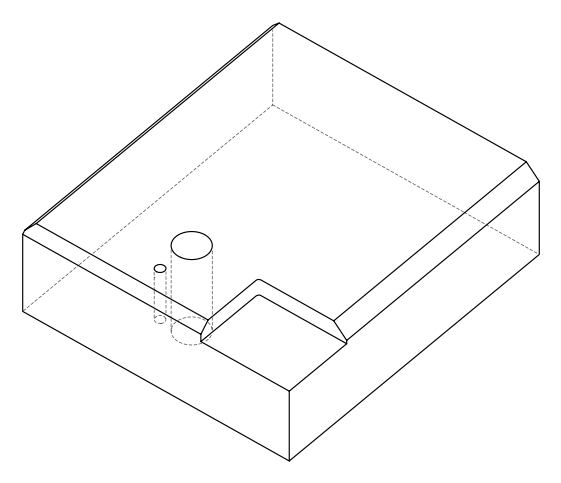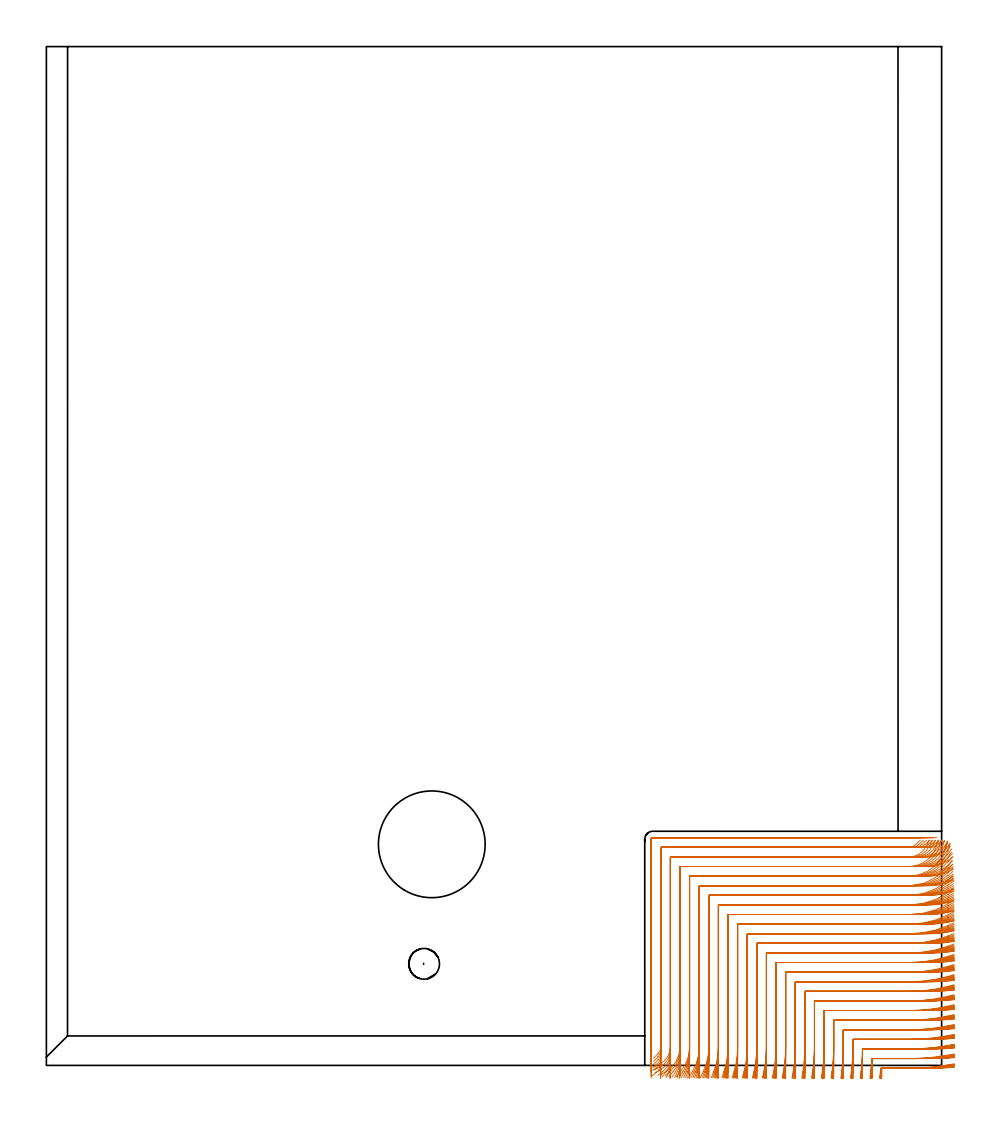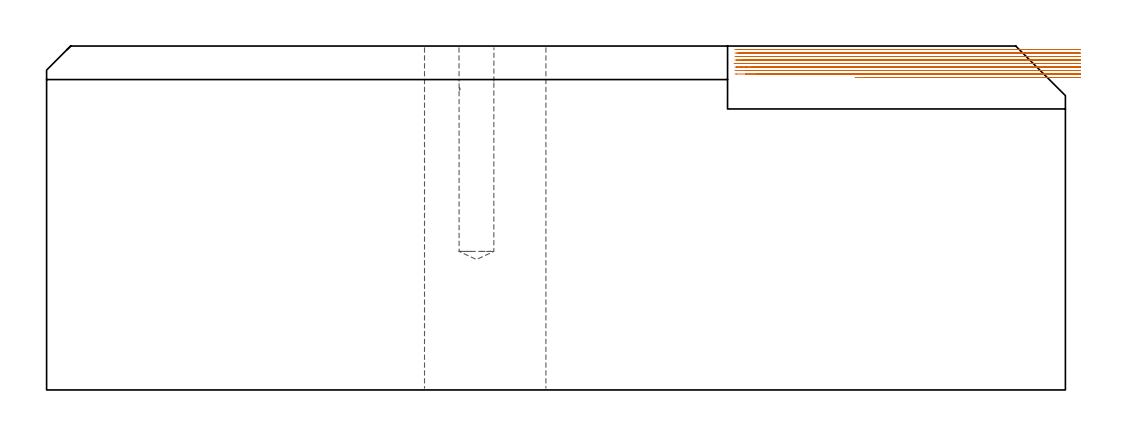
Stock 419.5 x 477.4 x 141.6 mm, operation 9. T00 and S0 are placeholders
(PLAN: 9 operations, 6 tool changes, 195.6 min)
(1 SPOT_DRILL | STEP1POCKET | NXT0321_9005460120000 | 0.03 min | 2 mm3)
(2 INDEXABLE_INSERT_DRILL_THROUGH_HOLE_FROM_SOLID | STEP1HOLE | NXT0302_038 | 0.59 min | 277909 mm3)
(3 DRILL_BLIND_HOLE_INTO_CENTER | STEP1POCKET | NXT0301_064 | 0.07 min | 857 mm3)
(4 DRILL_TO_ENLARGE_BLIND_HOLE | STEP1POCKET | UGT0301_276 | 0.1 min | 2180 mm3)
(5 GUN_DRILL_BLIND_HOLE | STEP1POCKET | UGT0307_011 | 0.5 min | 10717 mm3)
(6 AREA_MILL | FG_CHAMFER_SURFACE | UGT0205_001 | 11.38 min | 27369 mm3)
(7 AREA_MILL_1 | FG_CHAMFER_SURFACE_1 | UGT0205_001 | 23.77 min | 78151 mm3)
(8 AREA_MILL_2 | FG_CHAMFER_SURFACE_2 | UGT0205_001 | 15.21 min | 22864 mm3)
(9 MILL_CORNER_NOTCH_RECTANGULAR | CORNER_NOTCH_RECTANGULAR | NXT0201_008 | Follow Part, ap 1.5, ae 75% | 143.92 min | 392863 mm3)
(TOOL NXT0321_9005460120000 | NC Spot Drill, 142deg, 12mm, Carbide, Uncoated | D12 PA142 FL30 Z2)
(TOOL NXT0302_038 | Index. Insert Drill 50mm [880-D5000L50-04] | D50 PA176 FL200 Z2)
(TOOL NXT0301_064 | Carbide Drill 9.3mm [860.1-0930-028A1-MM 2214] | D9.3 PA140 FL47 Z2)
(TOOL UGT0301_276 | Twist Drill 14.4 mm | D14.4 PA118 FL114 Z2)
(TOOL UGT0307_011 | Gun Drill 14.3 mm | D14.3 PA130 FL24 Z1)
(TOOL UGT0205_001 | Chamfer Mill 20 x 3 x 45 deg. | D20 FL50 Z2)
(TOOL NXT0201_008 | ENDMILL 6mm [2P460-0600-NA 1630] | D6 FL26 Z6)
(OP 9 MILL_CORNER_NOTCH_RECTANGULAR, part 1 of 2)
G17 G21 G94 G90
T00 M6
G54
G17 G0 G90 X425.457 Y0.765 S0 M3
G43 Z151.6 H1
Z140.161
G94 G1 X422.5 Y0.257 F250.
G2 X404.226 Y-1.3 R108. F500.
G1 X391.204
G3 X390.913 Y-1.565 R0.3
G2 X390.766 Y-3. R108.
G1 X390.442 Y-5.982 F250.
G0 Z151.6
X425.453 Y5.356
Z140.161
G1 X422.5 Y4.826
G2 X404.226 Y3.2 R103.5 F500.
G1 X387.032
G3 X386.74 Y2.923 R0.3
G2 X386.239 Y-3. R103.5
G1 X385.9 Y-5.981 F250.
G0 Z151.6
X425.448 Y9.955
Z140.161
G1 X422.5 Y9.401
G2 X404.226 Y7.7 R99. F500.
G1 X382.685
G3 X382.392 Y7.41 R0.3
G2 X381.708 Y-3. R99.
G1 X381.354 Y-5.979 F250.
G0 Z151.6
X425.443 Y14.564
Z140.161
G1 X422.5 Y13.984
G2 X404.226 Y12.2 R94.5 F500.
G1 X378.194
G3 X377.9 Y11.906 R0.3
G1 Y8.683
G2 X377.175 Y-3. R94.5
G1 X376.804 Y-5.977 F250.
G0 Z151.6
X425.438 Y19.184
Z140.161
G1 X422.5 Y18.575
G2 X404.226 Y16.7 R90. F500.
G1 X373.694
G3 X373.4 Y16.406 R0.3
G1 Y8.683
G2 X372.639 Y-3. R90.
G1 X372.249 Y-5.975 F250.
G0 Z151.6
X425.431 Y23.817
Z140.161
G1 X422.5 Y23.176
G2 X404.226 Y21.2 R85.5 F500.
G1 X369.194
G3 X368.9 Y20.906 R0.3
G1 Y8.683
G2 X368.098 Y-3. R85.5
G1 X367.688 Y-5.972 F250.
G0 Z151.6
X425.423 Y28.465
Z140.161
G1 X422.5 Y27.788
G2 X404.226 Y25.7 R81. F500.
G1 X364.694
G3 X364.4 Y25.406 R0.3
G1 Y8.683
G2 X363.553 Y-3. R81.
G1 X363.12 Y-5.969 F250.
G0 Z151.6
X425.413 Y33.131
Z140.161
G1 X422.5 Y32.415
G2 X404.226 Y30.2 R76.5 F500.
G1 X360.195
G3 X359.9 Y29.905 R0.3
G1 Y8.683
G2 X359.003 Y-3. R76.5
G1 X358.545 Y-5.965 F250.
G0 Z151.6
X425.402 Y37.819
Z140.161
G1 X422.5 Y37.058
G2 X404.226 Y34.7 R72. F500.
G1 X355.695
G3 X355.4 Y34.405 R0.3
G1 Y8.683
G2 X354.446 Y-3. R72.
G1 X353.959 Y-5.96 F250.
G0 Z151.6
X425.388 Y42.533
Z140.161
G1 X422.5 Y41.721
G2 X404.226 Y39.2 R67.5 F500.
G1 X351.195
G3 X350.9 Y38.905 R0.3
G1 Y8.683
G2 X349.881 Y-3. R67.5
G1 X349.362 Y-5.955 F250.
G0 Z151.6
X425.371 Y47.279
Z140.161
G1 X422.5 Y46.408
G2 X404.226 Y43.7 R63. F500.
G1 X346.695
G3 X346.4 Y43.405 R0.3
G1 Y8.683
G2 X345.307 Y-3. R63.
G1 X344.751 Y-5.948 F250.
G0 Z151.6
X425.35 Y52.065
Z140.161
G1 X422.5 Y51.127
G2 X404.226 Y48.2 R58.5 F500.
G1 X342.195
G3 X341.9 Y47.905 R0.3
G1 Y8.683
G2 X340.722 Y-3. R58.5
G1 X340.122 Y-5.94 F250.
G0 Z151.6
X425.323 Y56.901
Z140.161
G1 X422.5 Y55.886
G2 X404.226 Y52.7 R54. F500.
G1 X337.695
G3 X337.4 Y52.405 R0.3
G1 Y8.683
G2 X336.121 Y-3. R54.
G1 X335.472 Y-5.929 F250.
G0 Z151.6
X425.288 Y61.804
Z140.161
G1 X422.5 Y60.697
G2 X404.226 Y57.2 R49.5 F500.
G1 X333.196
G3 X332.9 Y56.904 R0.3
G1 Y8.683
G2 X331.502 Y-3. R49.5
G1 X330.794 Y-5.915 F250.
G0 Z151.6
X425.241 Y66.796
Z140.161
G1 X422.5 Y65.577
G2 X404.226 Y61.7 R45. F500.
G1 X328.696
G3 X328.4 Y61.404 R0.3
G1 Y8.683
G2 X326.857 Y-3. R45.
G1 X326.078 Y-5.897 F250.
G0 Z151.6
X425.177 Y71.911
Z140.161
G1 X422.5 Y70.557
G2 X404.226 Y66.2 R40.5 F500.
G1 X324.196
G3 X323.9 Y65.904 R0.3
G1 Y8.683
G2 X322.178 Y-3. R40.5
G1 X321.313 Y-5.872 F250.
G0 Z151.6
X425.085 Y77.206
Z140.161
G1 X422.5 Y75.683
G2 X404.226 Y70.7 R36. F500.
G1 X319.696
G3 X319.4 Y70.404 R0.3
G1 Y8.683
G2 X317.452 Y-3. R36.
G1 X316.478 Y-5.838 F250.
G0 Z151.6
X424.944 Y82.783
Z140.161
G1 X422.5 Y81.042
G2 X404.226 Y75.2 R31.5 F500.
G1 X315.196
G3 X314.9 Y74.904 R0.3
G1 Y8.683
G2 X312.653 Y-3. R31.5
G1 X311.541 Y-5.786 F250.
G0 Z151.6
X424.708 Y88.854
Z140.161
G1 X422.5 Y86.824
G2 X404.226 Y79.7 R27. F500.
G1 X310.696
G3 X310.4 Y79.404 R0.3
G1 Y8.683
G2 X307.742 Y-3. R27.
G1 X306.443 Y-5.705 F250.
G0 Z151.6
X424.25 Y96.01
Z140.161
G1 X422.5 Y93.573
G2 X404.226 Y84.2 R22.5 F500.
G1 X306.197
G3 X305.9 Y83.903 R0.3
G1 Y8.683
G2 X302.629 Y-3. R22.5
G1 X301.072 Y-5.564 F250.
G0 Z151.6
X422.371 Y104.764
Z140.161
G1 X421.567 Y101.874
G2 X404.226 Y88.7 R18. F500.
G1 X301.697
G3 X301.4 Y88.403 R0.3
G1 Y8.683
G2 X297.094 Y-3. R18.
G1 X295.146 Y-5.282 F250.
G0 Z151.6
X418.009 Y105.565
Z140.161
G1 X417.12 Y102.7
G2 X404.226 Y93.2 R13.5 F500.
G1 X297.197
G3 X296.9 Y92.903 R0.3
G1 Y8.683
G2 X290.179 Y-2.992 R13.5
G1 X287.585 Y-4.498 F250.
G0 Z151.6
X413.622 Y105.387
Z140.161
G1 X412.288 Y102.7
G2 X404.226 Y97.7 R9. F500.
G1 X292.697
G3 X292.4 Y97.403 R0.3
G1 Y8.683
G2 X287.4 Y0.621 R9.
G1 X284.713 Y-0.713 F250.
G0 Z151.6
X409.513 Y105.559
Z140.161
G1 X407.359 Y103.47
G2 X404.226 Y102.2 R4.5 F500.
G1 X288.197
G3 X287.9 Y101.903 R0.3
G1 Y8.683
G2 X286.628 Y5.548 R4.5
G1 X284.538 Y3.396 F250.
G0 Z151.6
X407.226 Y106.7
Z140.161
G1 X404.226
X284.1 F500.
G3 X283.4 Y106. R0.7
G1 Y8.683
Y5.683 F250.
G0 Z151.6
X425.463 Y0.488
Z138.722
G1 X422.5 Y0.02
G2 X405.665 Y-1.3 R108. F500.
G1 X391.332
G3 X391.04 Y-1.569 R0.3
G2 X390.913 Y-3. R108.
G1 X390.629 Y-5.986 F250.
G0 Z151.6
X425.46 Y5.066
Z138.722
G1 X422.5 Y4.578
G2 X405.665 Y3.2 R103.5 F500.
G1 X387.103
G3 X386.81 Y2.919 R0.3
G2 X386.392 Y-3. R103.5
G1 X386.095 Y-5.985 F250.
G0 Z151.6
X425.456 Y9.652
Z138.722
G1 X422.5 Y9.142
G2 X405.665 Y7.7 R99. F500.
G1 X382.694
G3 X382.4 Y7.406 R0.3
G2 X381.869 Y-3. R99.
G1 X381.558 Y-5.984 F250.
G0 Z151.6
X425.452 Y14.246
Z138.722
G1 X422.5 Y13.712
G2 X405.665 Y12.2 R94.5 F500.
G1 X378.194
G3 X377.9 Y11.906 R0.3
G1 Y7.243
G2 X377.343 Y-3. R94.5
G1 X377.018 Y-5.982 F250.
G0 Z151.6
X425.447 Y18.85
Z138.722
G1 X422.5 Y18.289
G2 X405.665 Y16.7 R90. F500.
G1 X373.694
G3 X373.4 Y16.406 R0.3
G1 Y7.243
G2 X372.815 Y-3. R90.
G1 X372.474 Y-5.981 F250.
G0 Z151.6
X425.441 Y23.464
Z138.722
G1 X422.5 Y22.874
G2 X405.665 Y21.2 R85.5 F500.
G1 X369.194
G3 X368.9 Y20.906 R0.3
G1 Y7.243
G2 X368.284 Y-3. R85.5
G1 X367.925 Y-5.978 F250.
G0 Z151.6
X425.434 Y28.092
Z138.722
G1 X422.5 Y27.469
G2 X405.665 Y25.7 R81. F500.
G1 X364.694
G3 X364.4 Y25.406 R0.3
G1 Y7.243
G2 X363.75 Y-3. R81.
G1 X363.37 Y-5.976 F250.
G0 Z151.6
X425.426 Y32.736
Z138.722
G1 X422.5 Y32.075
G2 X405.665 Y30.2 R76.5 F500.
G1 X360.195
G3 X359.9 Y29.905 R0.3
G1 Y7.243
G2 X359.211 Y-3. R76.5
G1 X358.809 Y-5.973 F250.
G0 Z151.6
X425.417 Y37.397
Z138.722
G1 X422.5 Y36.696
G2 X405.665 Y34.7 R72. F500.
G1 X355.695
G3 X355.4 Y34.405 R0.3
G1 Y7.243
G2 X354.668 Y-3. R72.
G1 X354.241 Y-5.969 F250.
G0 Z151.6
X425.405 Y42.081
Z138.722
G1 X422.5 Y41.333
G2 X405.665 Y39.2 R67.5 F500.
G1 X351.195
G3 X350.9 Y38.905 R0.3
G1 Y7.243
G2 X350.118 Y-3. R67.5
G1 X349.663 Y-5.965 F250.
G0 Z151.6
X425.391 Y46.793
Z138.722
G1 X422.5 Y45.991
G2 X405.665 Y43.7 R63. F500.
G1 X346.695
G3 X346.4 Y43.405 R0.3
G1 Y7.243
G2 X345.562 Y-3. R63.
G1 X345.074 Y-5.96 F250.
G0 Z151.6
X425.373 Y51.538
Z138.722
G1 X422.5 Y50.675
G2 X405.665 Y48.2 R58.5 F500.
G1 X342.195
G3 X341.9 Y47.905 R0.3
G1 Y7.243
G2 X340.996 Y-3. R58.5
G1 X340.471 Y-5.954 F250.
G0 Z151.6
X425.35 Y56.327
Z138.722
G1 X422.5 Y55.391
G2 X405.665 Y52.7 R54. F500.
G1 X337.695
G3 X337.4 Y52.405 R0.3
G1 Y7.243
G2 X336.42 Y-3. R54.
G1 X335.85 Y-5.946 F250.
G0 Z151.6
X425.321 Y61.171
Z138.722
G1 X422.5 Y60.151
G2 X405.665 Y57.2 R49.5 F500.
G1 X333.196
G3 X332.9 Y56.904 R0.3
G1 Y7.243
G2 X331.829 Y-3. R49.5
G1 X331.208 Y-5.935 F250.
G0 Z151.6
X425.282 Y66.09
Z138.722
G1 X422.5 Y64.968
G2 X405.665 Y61.7 R45. F500.
G1 X328.696
G3 X328.4 Y61.404 R0.3
G1 Y7.243
G2 X327.219 Y-3. R45.
G1 X326.536 Y-5.921 F250.
G0 Z151.6
X425.229 Y71.112
Z138.722
G1 X422.5 Y69.865
G2 X405.665 Y66.2 R40.5 F500.
G1 X324.196
G3 X323.9 Y65.904 R0.3
G1 Y7.243
G2 X322.583 Y-3. R40.5
G1 X321.824 Y-5.902 F250.
G0 Z151.6
X425.152 Y76.282
Z138.722
G1 X422.5 Y74.879
G2 X405.665 Y70.7 R36. F500.
G1 X319.696
G3 X319.4 Y70.404 R0.3
G1 Y7.243
G2 X317.912 Y-3. R36.
G1 X317.058 Y-5.876 F250.
G0 Z151.6
X425.036 Y81.679
Z138.722
G1 X422.5 Y80.076
G2 X405.665 Y75.2 R31.5 F500.
G1 X315.196
G3 X314.9 Y74.904 R0.3
G1 Y7.243
G2 X313.188 Y-3. R31.5
G1 X312.212 Y-5.837 F250.
G0 Z151.6
X424.845 Y87.462
Z138.722
G1 X422.5 Y85.591
G2 X405.665 Y79.7 R27. F500.
G1 X310.696
G3 X310.4 Y79.404 R0.3
G1 Y7.243
G2 X308.381 Y-3. R27.
G1 X307.243 Y-5.776 F250.
G0 Z151.6
X424.49 Y94.017
Z138.722
G1 X422.5 Y91.772
G2 X405.665 Y84.2 R22.5 F500.
G1 X306.197
G3 X305.9 Y83.903 R0.3
G1 Y7.243
G2 X303.433 Y-3. R22.5
G1 X302.067 Y-5.671 F250.
G0 Z151.6
X423.537 Y103.012
Z138.722
G1 X422.456 Y100.213
G2 X405.665 Y88.7 R18. F500.
G1 X301.697
G3 X301.4 Y88.403 R0.3
G1 Y7.243
G2 X298.201 Y-3. R18.
G1 X296.494 Y-5.467 F250.
G0 Z151.6
X419.448 Y105.565
Z138.722
G1 X418.559 Y102.7
G2 X405.665 Y93.2 R13.5 F500.
G1 X297.197
G3 X296.9 Y92.903 R0.3
G1 Y7.243
G2 X292.193 Y-3. R13.5
G1 X289.917 Y-4.954 F250.
G0 Z151.6
X415.061 Y105.387
Z138.722
G1 X413.727 Y102.7
G2 X405.665 Y97.7 R9. F500.
G1 X292.697
G3 X292.4 Y97.403 R0.3
G1 Y7.243
G2 X287.5 Y-0.768 R9.
G1 X284.829 Y-2.135 F250.
G0 Z151.6
X410.952 Y105.559
Z138.722
G1 X408.799 Y103.47
G2 X405.665 Y102.2 R4.5 F500.
G1 X288.197
G3 X287.9 Y101.903 R0.3
G1 Y7.243
G2 X286.628 Y4.108 R4.5
G1 X284.538 Y1.956 F250.
G0 Z151.6
X408.665 Y106.7
Z138.722
G1 X405.665
X284.1 F500.
G3 X283.4 Y106. R0.7
G1 Y7.243
Y4.243 F250.
G0 Z151.6
X425.463 Y0.23
Z137.283
G1 X422.493 Y-0.198
G2 X407.104 Y-1.3 R108. F500.
G1 X391.44
G3 X391.148 Y-1.573 R0.3
G2 X391.04 Y-3. R108.
G1 X390.796 Y-5.99 F250.
G0 Z151.6
X425.467 Y4.798
Z137.283
G1 X422.5 Y4.351
G2 X407.104 Y3.2 R103.5 F500.
G1 X387.153
G3 X386.86 Y2.915 R0.3
G2 X386.525 Y-3. R103.5
G1 X386.269 Y-5.989 F250.
G0 Z151.6
X425.463 Y9.371
Z137.283
G1 X422.5 Y8.904
G2 X407.104 Y7.7 R99. F500.
G1 X382.694
G3 X382.4 Y7.406 R0.3
G1 Y5.807
G2 X382.008 Y-3. R99.
G1 X381.741 Y-5.988 F250.
G0 Z151.6
X425.46 Y13.951
Z137.283
G1 X422.5 Y13.463
G2 X407.104 Y12.2 R94.5 F500.
G1 X378.194
G3 X377.9 Y11.906 R0.3
G1 Y5.807
G2 X377.489 Y-3. R94.5
G1 X377.209 Y-5.987 F250.
G0 Z151.6
X425.456 Y18.54
Z137.283
G1 X422.5 Y18.027
G2 X407.104 Y16.7 R90. F500.
G1 X373.694
G3 X373.4 Y16.406 R0.3
G1 Y5.807
G2 X372.968 Y-3. R90.
G1 X372.675 Y-5.986 F250.
G0 Z151.6
X425.451 Y23.138
Z137.283
G1 X422.5 Y22.598
G2 X407.104 Y21.2 R85.5 F500.
G1 X369.194
G3 X368.9 Y20.906 R0.3
G1 Y5.807
G2 X368.445 Y-3. R85.5
G1 X368.136 Y-5.984 F250.
G0 Z151.6
X425.445 Y27.747
Z137.283
G1 X422.5 Y27.177
G2 X407.104 Y25.7 R81. F500.
G1 X364.694
G3 X364.4 Y25.406 R0.3
G1 Y5.807
G2 X363.92 Y-3. R81.
G1 X363.594 Y-5.982 F250.
G0 Z151.6
X425.439 Y32.369
Z137.283
G1 X422.5 Y31.765
G2 X407.104 Y30.2 R76.5 F500.
G1 X360.195
G3 X359.9 Y29.905 R0.3
G1 Y5.807
G2 X359.391 Y-3. R76.5
G1 X359.046 Y-5.98 F250.
G0 Z151.6
X425.431 Y37.007
Z137.283
G1 X422.5 Y36.365
G2 X407.104 Y34.7 R72. F500.
G1 X355.695
G3 X355.4 Y34.405 R0.3
G1 Y5.807
G2 X354.859 Y-3. R72.
G1 X354.492 Y-5.977 F250.
G0 Z151.6
X425.421 Y41.663
Z137.283
G1 X422.5 Y40.979
G2 X407.104 Y39.2 R67.5 F500.
G1 X351.195
G3 X350.9 Y38.905 R0.3
G1 Y5.807
G2 X350.323 Y-3. R67.5
G1 X349.932 Y-5.974 F250.
G0 Z151.6
X425.409 Y46.343
Z137.283
G1 X422.5 Y45.61
G2 X407.104 Y43.7 R63. F500.
G1 X346.695
G3 X346.4 Y43.405 R0.3
G1 Y5.807
G2 X345.781 Y-3. R63.
G1 X345.362 Y-5.971 F250.
G0 Z151.6
X425.394 Y51.052
Z137.283
G1 X422.5 Y50.262
G2 X407.104 Y48.2 R58.5 F500.
G1 X342.195
G3 X341.9 Y47.905 R0.3
G1 Y5.807
G2 X341.233 Y-3. R58.5
G1 X340.782 Y-5.966 F250.
G0 Z151.6
X425.375 Y55.797
Z137.283
G1 X422.5 Y54.941
G2 X407.104 Y52.7 R54. F500.
G1 X337.695
G3 X337.4 Y52.405 R0.3
G1 Y5.807
G2 X336.677 Y-3. R54.
G1 X336.188 Y-5.96 F250.
G0 Z151.6
X425.351 Y60.588
Z137.283
G1 X422.5 Y59.655
G2 X407.104 Y57.2 R49.5 F500.
G1 X333.196
G3 X332.9 Y56.904 R0.3
G1 Y5.807
G2 X332.11 Y-3. R49.5
G1 X331.577 Y-5.952 F250.
G0 Z151.6
X425.319 Y65.442
Z137.283
G1 X422.5 Y64.416
G2 X407.104 Y61.7 R45. F500.
G1 X328.696
G3 X328.4 Y61.404 R0.3
G1 Y5.807
G2 X327.53 Y-3. R45.
G1 X326.943 Y-5.942 F250.
G0 Z151.6
X425.275 Y70.381
Z137.283
G1 X422.5 Y69.24
G2 X407.104 Y66.2 R40.5 F500.
G1 X324.196
G3 X323.9 Y65.904 R0.3
G1 Y5.807
G2 X322.931 Y-3. R40.5
G1 X322.279 Y-5.928 F250.
G0 Z151.6
X425.212 Y75.441
Z137.283
G1 X422.5 Y74.158
G2 X407.104 Y70.7 R36. F500.
G1 X319.696
G3 X319.4 Y70.404 R0.3
G1 Y5.807
G2 X318.306 Y-3. R36.
G1 X317.572 Y-5.909 F250.
G0 Z151.6
X425.117 Y80.685
Z137.283
G1 X422.5 Y79.219
G2 X407.104 Y75.2 R31.5 F500.
G1 X315.196
G3 X314.9 Y74.904 R0.3
G1 Y5.807
G2 X313.644 Y-3. R31.5
G1 X312.805 Y-5.88 F250.
G0 Z151.6
X424.964 Y86.23
Z137.283
G1 X422.5 Y84.52
G2 X407.104 Y79.7 R27. F500.
G1 X310.696
G3 X310.4 Y79.404 R0.3
G1 Y5.807
G2 X308.923 Y-3. R27.
G1 X307.945 Y-5.836 F250.
G0 Z151.6
X424.688 Y92.345
Z137.283
G1 X422.5 Y90.292
G2 X407.104 Y84.2 R22.5 F500.
G1 X306.197
G3 X305.9 Y83.903 R0.3
G1 Y5.807
G2 X304.105 Y-3. R22.5
G1 X302.931 Y-5.761 F250.
G0 Z151.6
X424.054 Y99.94
Z137.283
G1 X422.5 Y97.374
G2 X407.104 Y88.7 R18. F500.
G1 X301.697
G3 X301.4 Y88.403 R0.3
G1 Y5.807
G2 X299.099 Y-3. R18.
G1 X297.631 Y-5.616 F250.
G0 Z151.6
X420.883 Y105.523
Z137.283
G1 X419.986 Y102.66
G2 X407.104 Y93.2 R13.5 F500.
G1 X297.197
G3 X296.9 Y92.903 R0.3
G1 Y5.807
G2 X293.632 Y-3. R13.5
G1 X291.675 Y-5.274 F250.
G0 Z151.6
X416.5 Y105.387
Z137.283
G1 X415.167 Y102.7
G2 X407.104 Y97.7 R9. F500.
G1 X292.697
G3 X292.4 Y97.403 R0.3
G1 Y5.807
G2 X288.072 Y-1.886 R9.
G1 X285.508 Y-3.443 F250.
G0 Z151.6
X412.391 Y105.559
Z137.283
G1 X410.238 Y103.47
G2 X407.104 Y102.2 R4.5 F500.
G1 X288.197
G3 X287.9 Y101.903 R0.3
G1 Y5.807
G2 X286.628 Y2.671 R4.5
G1 X284.537 Y0.519 F250.
G0 Z151.6
X410.104 Y106.7
Z137.283
G1 X407.104
X284.1 F500.
G3 X283.4 Y106. R0.7
G1 Y5.807
Y2.807 F250.
G0 Z151.6
X425.448 Y-0.011
Z135.844
G1 X422.474 Y-0.398
G2 X408.543 Y-1.3 R108. F500.
G1 X391.532
G3 X391.239 Y-1.577 R0.3
G2 X391.152 Y-3. R108.
G1 X390.949 Y-5.993 F250.
G0 Z151.6
X425.473 Y4.55
Z135.844
G1 X422.5 Y4.145
G2 X408.543 Y3.2 R103.5 F500.
G1 X387.184
G3 X386.891 Y2.911 R0.3
G2 X386.641 Y-3. R103.5
G1 X386.43 Y-5.993 F250.
G0 Z151.6
X425.47 Y9.112
Z135.844
G1 X422.5 Y8.689
G2 X408.543 Y7.7 R99. F500.
G1 X382.694
G3 X382.4 Y7.406 R0.3
G1 Y4.311
G2 X382.13 Y-3. R99.
G1 X381.908 Y-5.992 F250.
G0 Z151.6
X425.467 Y13.679
Z135.844
G1 X422.5 Y13.236
G2 X408.543 Y12.2 R94.5 F500.
G1 X378.194
G3 X377.9 Y11.906 R0.3
G1 Y4.311
G2 X377.617 Y-3. R94.5
G1 X377.385 Y-5.991 F250.
G0 Z151.6
X425.464 Y18.254
Z135.844
G1 X422.5 Y17.789
G2 X408.543 Y16.7 R90. F500.
G1 X373.694
G3 X373.4 Y16.406 R0.3
G1 Y4.311
G2 X373.103 Y-3. R90.
G1 X372.859 Y-5.99 F250.
G0 Z151.6
X425.46 Y22.837
Z135.844
G1 X422.5 Y22.347
G2 X408.543 Y21.2 R85.5 F500.
G1 X369.194
G3 X368.9 Y20.906 R0.3
G1 Y4.311
G2 X368.587 Y-3. R85.5
G1 X368.33 Y-5.989 F250.
G0 Z151.6
X425.455 Y27.428
Z135.844
G1 X422.5 Y26.911
G2 X408.543 Y25.7 R81. F500.
G1 X364.694
G3 X364.4 Y25.406 R0.3
G1 Y4.311
G2 X364.069 Y-3. R81.
G1 X363.799 Y-5.988 F250.
G0 Z151.6
X425.45 Y32.031
Z135.844
G1 X422.5 Y31.484
G2 X408.543 Y30.2 R76.5 F500.
G1 X360.195
G3 X359.9 Y29.905 R0.3
G1 Y4.311
G2 X359.55 Y-3. R76.5
G1 X359.263 Y-5.986 F250.
G0 Z151.6
X425.443 Y36.647
Z135.844
G1 X422.5 Y36.066
G2 X408.543 Y34.7 R72. F500.
G1 X355.695
G3 X355.4 Y34.405 R0.3
G1 Y4.311
G2 X355.028 Y-3. R72.
G1 X354.723 Y-5.984 F250.
G0 Z151.6
X425.435 Y41.279
Z135.844
G1 X422.5 Y40.659
G2 X408.543 Y39.2 R67.5 F500.
G1 X351.195
G3 X350.9 Y38.905 R0.3
G1 Y4.311
G2 X350.503 Y-3. R67.5
G1 X350.178 Y-5.982 F250.
G0 Z151.6
X425.425 Y45.93
Z135.844
G1 X422.5 Y45.265
G2 X408.543 Y43.7 R63. F500.
G1 X346.695
G3 X346.4 Y43.405 R0.3
G1 Y4.311
G2 X345.974 Y-3. R63.
G1 X345.626 Y-5.98 F250.
G0 Z151.6
X425.413 Y50.605
Z135.844
G1 X422.5 Y49.889
G2 X408.543 Y48.2 R58.5 F500.
G1 X342.195
G3 X341.9 Y47.905 R0.3
G1 Y4.311
G2 X341.441 Y-3. R58.5
G1 X341.066 Y-5.976 F250.
G0 Z151.6
X425.398 Y55.31
Z135.844
G1 X422.5 Y54.535
G2 X408.543 Y52.7 R54. F500.
G1 X337.695
G3 X337.4 Y52.405 R0.3
G1 Y4.311
G2 X336.903 Y-3. R54.
G1 X336.497 Y-5.972 F250.
G0 Z151.6
X425.378 Y60.054
Z135.844
G1 X422.5 Y59.208
G2 X408.543 Y57.2 R49.5 F500.
G1 X333.196
G3 X332.9 Y56.904 R0.3
G1 Y4.311
G2 X332.357 Y-3. R49.5
G1 X331.914 Y-5.967 F250.
G0 Z151.6
X425.352 Y64.849
Z135.844
G1 X422.5 Y63.919
G2 X408.543 Y61.7 R45. F500.
G1 X328.696
G3 X328.4 Y61.404 R0.3
G1 Y4.311
G2 X327.802 Y-3. R45.
G1 X327.315 Y-5.96 F250.
G0 Z151.6
X425.316 Y69.715
Z135.844
G1 X422.5 Y68.681
G2 X408.543 Y66.2 R40.5 F500.
G1 X324.196
G3 X323.9 Y65.904 R0.3
G1 Y4.311
G2 X323.235 Y-3. R40.5
G1 X322.693 Y-5.951 F250.
G0 Z151.6
X425.265 Y74.679
Z135.844
G1 X422.5 Y73.515
G2 X408.543 Y70.7 R36. F500.
G1 X319.696
G3 X319.4 Y70.404 R0.3
G1 Y4.311
G2 X318.65 Y-3. R36.
G1 X318.041 Y-5.937 F250.
G0 Z151.6
X425.189 Y79.79
Z135.844
G1 X422.5 Y78.461
G2 X408.543 Y75.2 R31.5 F500.
G1 X315.196
G3 X314.9 Y74.904 R0.3
G1 Y4.311
G2 X314.04 Y-3. R31.5
G1 X313.344 Y-5.918 F250.
G0 Z151.6
X425.068 Y85.138
Z135.844
G1 X422.5 Y83.587
G2 X408.543 Y79.7 R27. F500.
G1 X310.696
G3 X310.4 Y79.404 R0.3
G1 Y4.311
G2 X309.391 Y-3. R27.
G1 X308.579 Y-5.888 F250.
G0 Z151.6
X424.853 Y90.913
Z135.844
G1 X422.5 Y89.052
G2 X408.543 Y84.2 R22.5 F500.
G1 X306.197
G3 X305.9 Y83.903 R0.3
G1 Y4.311
G2 X304.679 Y-3. R22.5
G1 X303.704 Y-5.837 F250.
G0 Z151.6
X424.395 Y97.659
Z135.844
G1 X422.5 Y95.333
G2 X408.543 Y88.7 R18. F500.
G1 X301.697
G3 X301.4 Y88.403 R0.3
G1 Y4.311
G2 X299.848 Y-3. R18.
G1 X298.63 Y-5.741 F250.
G0 Z151.6
X422.263 Y104.961
Z135.844
G1 X421.249 Y102.137
G2 X408.543 Y93.2 R13.5 F500.
G1 X297.197
G3 X296.9 Y92.903 R0.3
G1 Y4.311
G2 X294.749 Y-3. R13.5
G1 X293.124 Y-5.522 F250.
G0 Z151.6
X417.939 Y105.387
Z135.844
G1 X416.606 Y102.7
G2 X408.543 Y97.7 R9. F500.
G1 X292.697
G3 X292.4 Y97.403 R0.3
G1 Y4.311
G2 X288.87 Y-2.836 R9.
G1 X286.488 Y-4.659 F250.
G0 Z151.6
X413.83 Y105.559
Z135.844
G1 X411.677 Y103.47
G2 X408.543 Y102.2 R4.5 F500.
G1 X288.197
G3 X287.9 Y101.903 R0.3
G1 Y4.311
G2 X286.433 Y0.987 R4.5
G1 X284.217 Y-1.035 F250.
G0 Z151.6
X411.543 Y106.7
Z135.844
G1 X408.543
X284.1 F500.
G3 X283.4 Y106. R0.7
G1 Y4.311
Y1.311 F250.
G0 Z151.6
X425.424 Y-0.233
Z134.405
G1 X422.444 Y-0.579
G2 X409.982 Y-1.3 R108. F500.
G1 X391.612
G3 X391.319 Y-1.582 R0.3
G2 X391.255 Y-3. R108.
G1 X391.099 Y-5.996 F250.
G0 Z151.6
X425.478 Y4.323
Z134.405
G1 X422.5 Y3.96
G2 X409.982 Y3.2 R103.5 F500.
G1 X387.193
G3 X386.9 Y2.907 R0.3
G2 X386.748 Y-3. R103.5
G1 X386.586 Y-5.996 F250.
G0 Z151.6
X425.476 Y8.874
Z134.405
G1 X422.5 Y8.495
G2 X409.982 Y7.7 R99. F500.
G1 X382.694
G3 X382.4 Y7.406 R0.3
G1 Y2.61
G2 X382.241 Y-3. R99.
G1 X382.071 Y-5.995 F250.
G0 Z151.6
X425.474 Y13.43
Z134.405
G1 X422.5 Y13.033
G2 X409.982 Y12.2 R94.5 F500.
G1 X378.194
G3 X377.9 Y11.906 R0.3
G1 Y2.61
G2 X377.733 Y-3. R94.5
G1 X377.555 Y-5.995 F250.
G0 Z151.6
X425.471 Y17.992
Z134.405
G1 X422.5 Y17.575
G2 X409.982 Y16.7 R90. F500.
G1 X373.694
G3 X373.4 Y16.406 R0.3
G1 Y2.61
G2 X373.225 Y-3. R90.
G1 X373.038 Y-5.994 F250.
G0 Z151.6
X425.468 Y22.56
Z134.405
G1 X422.5 Y22.121
G2 X409.982 Y21.2 R85.5 F500.
G1 X369.194
G3 X368.9 Y20.906 R0.3
G1 Y2.61
G2 X368.716 Y-3. R85.5
G1 X368.519 Y-5.994 F250.
G0 Z151.6
X425.464 Y27.137
Z134.405
G1 X422.5 Y26.673
G2 X409.982 Y25.7 R81. F500.
G1 X364.694
G3 X364.4 Y25.406 R0.3
G1 Y2.61
G2 X364.205 Y-3. R81.
G1 X363.998 Y-5.993 F250.
G0 Z151.6
X425.46 Y31.722
Z134.405
G1 X422.5 Y31.231
G2 X409.982 Y30.2 R76.5 F500.
G1 X360.195
G3 X359.9 Y29.905 R0.3
G1 Y2.61
G2 X359.694 Y-3. R76.5
G1 X359.474 Y-5.992 F250.
G0 Z151.6
X425.454 Y36.318
Z134.405
G1 X422.5 Y35.796
G2 X409.982 Y34.7 R72. F500.
G1 X355.695
G3 X355.4 Y34.405 R0.3
G1 Y2.61
G2 X355.181 Y-3. R72.
G1 X354.947 Y-5.991 F250.
G0 Z151.6
X425.448 Y40.927
Z134.405
G1 X422.5 Y40.371
G2 X409.982 Y39.2 R67.5 F500.
G1 X351.195
G3 X350.9 Y38.905 R0.3
G1 Y2.61
G2 X350.666 Y-3. R67.5
G1 X350.417 Y-5.99 F250.
G0 Z151.6
X425.44 Y45.552
Z134.405
G1 X422.5 Y44.956
G2 X409.982 Y43.7 R63. F500.
G1 X346.695
G3 X346.4 Y43.405 R0.3
G1 Y2.61
G2 X346.15 Y-3. R63.
G1 X345.883 Y-5.988 F250.
G0 Z151.6
X425.431 Y50.197
Z134.405
G1 X422.5 Y49.555
G2 X409.982 Y48.2 R58.5 F500.
G1 X342.195
G3 X341.9 Y47.905 R0.3
G1 Y2.61
G2 X341.63 Y-3. R58.5
G1 X341.343 Y-5.986 F250.
G0 Z151.6
X425.418 Y54.866
Z134.405
G1 X422.5 Y54.171
G2 X409.982 Y52.7 R54. F500.
G1 X337.695
G3 X337.4 Y52.405 R0.3
G1 Y2.61
G2 X337.108 Y-3. R54.
G1 X336.796 Y-5.984 F250.
G0 Z151.6
X425.402 Y59.568
Z134.405
G1 X422.5 Y58.809
G2 X409.982 Y57.2 R49.5 F500.
G1 X333.196
G3 X332.9 Y56.904 R0.3
G1 Y2.61
G2 X332.581 Y-3. R49.5
G1 X332.241 Y-5.981 F250.
G0 Z151.6
X425.382 Y64.311
Z134.405
G1 X422.5 Y63.476
G2 X409.982 Y61.7 R45. F500.
G1 X328.696
G3 X328.4 Y61.404 R0.3
G1 Y2.61
G2 X328.049 Y-3. R45.
G1 X327.675 Y-5.977 F250.
G0 Z151.6
X425.353 Y69.11
Z134.405
G1 X422.5 Y68.183
G2 X409.982 Y66.2 R40.5 F500.
G1 X324.196
G3 X323.9 Y65.904 R0.3
G1 Y2.61
G2 X323.51 Y-3. R40.5
G1 X323.094 Y-5.971 F250.
G0 Z151.6
X425.313 Y73.989
Z134.405
G1 X422.5 Y72.946
G2 X409.982 Y70.7 R36. F500.
G1 X319.696
G3 X319.4 Y70.404 R0.3
G1 Y2.61
G2 X318.96 Y-3. R36.
G1 X318.493 Y-5.963 F250.
G0 Z151.6
X425.253 Y78.986
Z134.405
G1 X422.5 Y77.794
G2 X409.982 Y75.2 R31.5 F500.
G1 X315.196
G3 X314.9 Y74.904 R0.3
G1 Y2.61
G2 X314.396 Y-3. R31.5
G1 X313.862 Y-5.952 F250.
G0 Z151.6
X425.158 Y84.168
Z134.405
G1 X422.5 Y82.777
G2 X409.982 Y79.7 R27. F500.
G1 X310.696
G3 X310.4 Y79.404 R0.3
G1 Y2.61
G2 X309.811 Y-3. R27.
G1 X309.187 Y-5.935 F250.
G0 Z151.6
X424.993 Y89.672
Z134.405
G1 X422.5 Y88.003
G2 X409.982 Y84.2 R22.5 F500.
G1 X306.197
G3 X305.9 Y83.903 R0.3
G1 Y2.61
G2 X305.189 Y-3. R22.5
G1 X304.441 Y-5.905 F250.
G0 Z151.6
X424.656 Y95.851
Z134.405
G1 X422.5 Y93.765
G2 X409.982 Y88.7 R18. F500.
G1 X301.697
G3 X301.4 Y88.403 R0.3
G1 Y2.61
G2 X300.503 Y-3. R18.
G1 X299.568 Y-5.851 F250.
G0 Z151.6
X423.482 Y103.7
Z134.405
G1 X422.212 Y100.983
G2 X409.982 Y93.2 R13.5 F500.
G1 X297.197
G3 X296.9 Y92.903 R0.3
G1 Y2.61
G2 X295.679 Y-3. R13.5
G1 X294.432 Y-5.729 F250.
G0 Z151.6
X419.378 Y105.387
Z134.405
G1 X418.045 Y102.7
G2 X409.982 Y97.7 R9. F500.
G1 X292.697
G3 X292.4 Y97.403 R0.3
G1 Y2.61
G2 X290.438 Y-3. R9.
G1 X288.568 Y-5.346 F250.
G0 Z151.6
X415.269 Y105.56
Z134.405
G1 X413.116 Y103.47
G2 X409.982 Y102.2 R4.5 F500.
G1 X288.197
G3 X287.9 Y101.903 R0.3
G1 Y2.61
G2 X285.677 Y-1.271 R4.5
G1 X283.089 Y-2.789 F250.
G0 Z151.6
X412.982 Y106.7
Z134.405
G1 X409.982
X284.1 F500.
G3 X283.4 Y106. R0.7
G1 Y2.61
Y-0.39 F250.
G0 Z151.6
X425.392 Y-0.435
Z132.967
G1 X422.407 Y-0.74
G2 X411.421 Y-1.3 R108. F500.
G1 X391.672
G3 X391.379 Y-1.587 R0.3
G2 X391.341 Y-3. R108.
G1 X391.242 Y-5.998 F250.
G0 Z151.6
X425.483 Y4.116
Z132.967
G1 X422.5 Y3.795
G2 X411.421 Y3.2 R103.5 F500.
G1 X387.193
G3 X386.9 Y2.907 R0.3
G1 Y0.566
G2 X386.839 Y-3. R103.5
G1 X386.735 Y-5.998 F250.
G0 Z151.6
X425.481 Y8.658
Z132.967
G1 X422.5 Y8.322
G2 X411.421 Y7.7 R99. F500.
G1 X382.694
G3 X382.4 Y7.406 R0.3
G1 Y0.566
G2 X382.336 Y-3. R99.
G1 X382.228 Y-5.998 F250.
G0 Z151.6
X425.479 Y13.203
Z132.967
G1 X422.5 Y12.852
G2 X411.421 Y12.2 R94.5 F500.
G1 X378.194
G3 X377.9 Y11.906 R0.3
G1 Y0.566
G2 X377.833 Y-3. R94.5
G1 X377.72 Y-5.998 F250.
G0 Z151.6
X425.477 Y17.754
Z132.967
G1 X422.5 Y17.384
G2 X411.421 Y16.7 R90. F500.
G1 X373.694
G3 X373.4 Y16.406 R0.3
G1 Y0.566
G2 X373.329 Y-3. R90.
G1 X373.21 Y-5.998 F250.
G0 Z151.6
X425.475 Y22.31
Z132.967
G1 X422.5 Y21.921
G2 X411.421 Y21.2 R85.5 F500.
G1 X369.194
G3 X368.9 Y20.906 R0.3
G1 Y0.566
G2 X368.826 Y-3. R85.5
G1 X368.701 Y-5.997 F250.
G0 Z151.6
X425.472 Y26.872
Z132.967
G1 X422.5 Y26.461
G2 X411.421 Y25.7 R81. F500.
G1 X364.694
G3 X364.4 Y25.406 R0.3
G1 Y0.566
G2 X364.321 Y-3. R81.
G1 X364.189 Y-5.997 F250.
G0 Z151.6
X425.468 Y31.441
Z132.967
G1 X422.5 Y31.006
G2 X411.421 Y30.2 R76.5 F500.
G1 X360.194
G3 X359.9 Y29.906 R0.3
G1 Y0.566
G2 X359.817 Y-3. R76.5
G1 X359.677 Y-5.997 F250.
G0 Z151.6
X425.464 Y36.019
Z132.967
G1 X422.5 Y35.557
G2 X411.421 Y34.7 R72. F500.
G1 X355.695
G3 X355.4 Y34.405 R0.3
G1 Y0.566
G2 X355.312 Y-3. R72.
G1 X355.163 Y-5.996 F250.
G0 Z151.6
X425.459 Y40.608
Z132.967
G1 X422.5 Y40.115
G2 X411.421 Y39.2 R67.5 F500.
G1 X351.195
G3 X350.9 Y38.905 R0.3
G1 Y0.566
G2 X350.806 Y-3. R67.5
G1 X350.647 Y-5.996 F250.
G0 Z151.6
X425.453 Y45.209
Z132.967
G1 X422.5 Y44.682
G2 X411.421 Y43.7 R63. F500.
G1 X346.695
G3 X346.4 Y43.405 R0.3
G1 Y0.566
G2 X346.299 Y-3. R63.
G1 X346.129 Y-5.995 F250.
G0 Z151.6
X425.446 Y49.827
Z132.967
G1 X422.5 Y49.259
G2 X411.421 Y48.2 R58.5 F500.
G1 X342.195
G3 X341.9 Y47.905 R0.3
G1 Y0.566
G2 X341.791 Y-3. R58.5
G1 X341.608 Y-5.994 F250.
G0 Z151.6
X425.436 Y54.464
Z132.967
G1 X422.5 Y53.849
G2 X411.421 Y52.7 R54. F500.
G1 X337.695
G3 X337.4 Y52.405 R0.3
G1 Y0.566
G2 X337.282 Y-3. R54.
G1 X337.084 Y-5.993 F250.
G0 Z151.6
X425.424 Y59.127
Z132.967
G1 X422.5 Y58.456
G2 X411.421 Y57.2 R49.5 F500.
G1 X333.196
G3 X332.9 Y56.904 R0.3
G1 Y0.566
G2 X332.771 Y-3. R49.5
G1 X332.555 Y-5.992 F250.
G0 Z151.6
X425.408 Y63.824
Z132.967
G1 X422.5 Y63.085
G2 X411.421 Y61.7 R45. F500.
G1 X328.696
G3 X328.4 Y61.404 R0.3
G1 Y0.566
G2 X328.259 Y-3. R45.
G1 X328.021 Y-5.991 F250.
G0 Z151.6
X425.386 Y68.565
Z132.967
G1 X422.5 Y67.745
G2 X411.421 Y66.2 R40.5 F500.
G1 X324.196
G3 X323.9 Y65.904 R0.3
G1 Y0.566
G2 X323.743 Y-3. R40.5
G1 X323.479 Y-5.988 F250.
G0 Z151.6
X425.354 Y73.37
Z132.967
G1 X422.5 Y72.447
G2 X411.421 Y70.7 R36. F500.
G1 X319.696
G3 X319.4 Y70.404 R0.3
G1 Y0.566
G2 X319.223 Y-3. R36.
G1 X318.926 Y-5.985 F250.
G0 Z151.6
X425.308 Y78.268
Z132.967
G1 X422.5 Y77.212
G2 X411.421 Y75.2 R31.5 F500.
G1 X315.196
G3 X314.9 Y74.904 R0.3
G1 Y0.566
G2 X314.698 Y-3. R31.5
G1 X314.358 Y-5.981 F250.
G0 Z151.6
X425.236 Y83.308
Z132.967
G1 X422.5 Y82.078
G2 X411.421 Y79.7 R27. F500.
G1 X310.696
G3 X310.4 Y79.404 R0.3
G1 Y0.566
G2 X310.164 Y-3. R27.
G1 X309.767 Y-5.974 F250.
G0 Z151.6
X425.111 Y88.594
Z132.967
G1 X422.5 Y87.116
G2 X411.421 Y84.2 R22.5 F500.
G1 X306.197
G3 X305.9 Y83.903 R0.3
G1 Y0.566
G2 X305.616 Y-3. R22.5
G1 X305.14 Y-5.962 F250.
G0 Z151.6
X424.864 Y94.36
Z132.967
G1 X422.5 Y92.513
G2 X411.421 Y88.7 R18. F500.
G1 X301.697
G3 X301.4 Y88.403 R0.3
G1 Y0.566
G2 X301.043 Y-3. R18.
G1 X300.449 Y-5.941 F250.
G0 Z151.6
X424.214 Y101.447
Z132.967
G1 X422.5 Y98.985
G2 X411.421 Y93.2 R13.5 F500.
G1 X297.197
G3 X296.9 Y92.903 R0.3
G1 Y0.566
G2 X296.421 Y-3. R13.5
G1 X295.628 Y-5.893 F250.
G0 Z151.6
X420.817 Y105.387
Z132.967
G1 X419.484 Y102.7
G2 X411.421 Y97.7 R9. F500.
G1 X292.697
G3 X292.4 Y97.403 R0.3
G1 Y0.566
G2 X291.664 Y-3. R9.
G1 X290.475 Y-5.755 F250.
G0 Z151.6
X416.708 Y105.56
Z132.967
G1 X414.555 Y103.471
G2 X411.421 Y102.2 R4.5 F500.
G1 X288.197
G3 X287.9 Y101.903 R0.3
G1 Y0.566
G2 X286.246 Y-2.92 R4.5
G1 X283.923 Y-4.817 F250.
G0 Z151.6
X414.421 Y106.7
Z132.967
G1 X411.421
X284.1 F500.
G3 X283.4 Y106. R0.7
G1 Y0.566
Y-2.434 F250.
G0 Z151.6
X425.356 Y-0.617
Z131.528
G1 X422.368 Y-0.881
G2 X412.861 Y-1.3 R108. F500.
G1 X391.693
G3 X391.4 Y-1.593 R0.3
G2 X391.399 Y-3. R108.
G1 X391.376 Y-6. F250.
G0 Z151.6
X425.487 Y3.929
Z131.528
G1 X422.5 Y3.65
G2 X412.861 Y3.2 R103.5 F500.
G1 X387.193
G3 X386.9 Y2.907 R0.3
G1 Y-2.197
G2 X386.897 Y-3. R103.5
G1 X386.874 Y-6. F250.
G0 Z151.6
X425.486 Y8.463
Z131.528
G1 X422.5 Y8.17
G2 X412.861 Y7.7 R99. F500.
G1 X382.694
G3 X382.4 Y7.406 R0.3
G1 Y-2.197
G2 X382.397 Y-3. R99.
G1 X382.372 Y-6. F250.
G0 Z151.6
X425.484 Y12.999
Z131.528
G1 X422.5 Y12.693
G2 X412.861 Y12.2 R94.5 F500.
G1 X378.194
G3 X377.9 Y11.906 R0.3
G1 Y-2.197
G2 X377.897 Y-3. R94.5
G1 X377.871 Y-6. F250.
G0 Z151.6
X425.483 Y17.539
Z131.528
G1 X422.5 Y17.218
G2 X412.861 Y16.7 R90. F500.
G1 X373.694
G3 X373.4 Y16.406 R0.3
G1 Y-2.197
G2 X373.396 Y-3. R90.
G1 X373.37 Y-6. F250.
G0 Z151.6
X425.481 Y22.083
Z131.528
G1 X422.5 Y21.745
G2 X412.861 Y21.2 R85.5 F500.
G1 X369.194
G3 X368.9 Y20.906 R0.3
G1 Y-2.197
G2 X368.896 Y-3. R85.5
G1 X368.868 Y-6. F250.
G0 Z151.6
X425.479 Y26.633
Z131.528
G1 X422.5 Y26.276
G2 X412.861 Y25.7 R81. F500.
G1 X364.694
G3 X364.4 Y25.406 R0.3
G1 Y-2.197
G2 X364.396 Y-3. R81.
G1 X364.366 Y-6. F250.
G0 Z151.6
X425.476 Y31.188
Z131.528
G1 X422.5 Y30.81
G2 X412.861 Y30.2 R76.5 F500.
G1 X360.195
G3 X359.9 Y29.905 R0.3
G1 Y-2.197
G2 X359.896 Y-3. R76.5
G1 X359.864 Y-6. F250.
G0 Z151.6
X425.473 Y35.75
Z131.528
G1 X422.5 Y35.348
G2 X412.861 Y34.7 R72. F500.
G1 X355.695
G3 X355.4 Y34.405 R0.3
G1 Y-2.197
G2 X355.396 Y-3. R72.
G1 X355.362 Y-6. F250.
G0 Z151.6
X425.469 Y40.32
Z131.528
G1 X422.5 Y39.892
G2 X412.861 Y39.2 R67.5 F500.
G1 X351.195
G3 X350.9 Y38.905 R0.3
G1 Y-2.197
G2 X350.895 Y-3. R67.5
G1 X350.86 Y-6. F250.
G0 Z151.6
X425.465 Y44.901
Z131.528
G1 X422.5 Y44.442
G2 X412.861 Y43.7 R63. F500.
G1 X346.695
G3 X346.4 Y43.405 R0.3
G1 Y-2.197
G2 X346.395 Y-3. R63.
G1 X346.357 Y-6. F250.
G0 Z151.6
X425.459 Y49.494
Z131.528
G1 X422.5 Y49.
G2 X412.861 Y48.2 R58.5 F500.
G1 X342.195
G3 X341.9 Y47.905 R0.3
G1 Y-2.197
G2 X341.894 Y-3. R58.5
G1 X341.853 Y-6. F250.
G0 Z151.6
X425.452 Y54.103
Z131.528
G1 X422.5 Y53.567
G2 X412.861 Y52.7 R54. F500.
G1 X337.695
G3 X337.4 Y52.405 R0.3
G1 Y-2.197
G2 X337.394 Y-3. R54.
G1 X337.349 Y-6. F250.
G0 Z151.6
X425.443 Y58.732
Z131.528
G1 X422.5 Y58.148
G2 X412.861 Y57.2 R49.5 F500.
G1 X333.196
G3 X332.9 Y56.904 R0.3
G1 Y-2.197
G2 X332.893 Y-3. R49.5
G1 X332.845 Y-6. F250.
G0 Z151.6
X425.43 Y63.387
Z131.528
G1 X422.5 Y62.745
G2 X412.861 Y61.7 R45. F500.
G1 X328.696
G3 X328.4 Y61.404 R0.3
G1 Y-2.197
G2 X328.393 Y-3. R45.
G1 X328.339 Y-6. F250.
G0 Z151.6
X425.414 Y68.078
Z131.528
G1 X422.5 Y67.364
G2 X412.861 Y66.2 R40.5 F500.
G1 X324.196
G3 X323.9 Y65.904 R0.3
G1 Y-2.197
G2 X323.892 Y-3. R40.5
G1 X323.833 Y-5.999 F250.
G0 Z151.6
X425.39 Y72.818
Z131.528
G1 X422.5 Y72.015
G2 X412.861 Y70.7 R36. F500.
G1 X319.696
G3 X319.4 Y70.404 R0.3
G1 Y-2.197
G2 X319.391 Y-3. R36.
G1 X319.324 Y-5.999 F250.
G0 Z151.6
X425.356 Y77.629
Z131.528
G1 X422.5 Y76.711
G2 X412.861 Y75.2 R31.5 F500.
G1 X315.196
G3 X314.9 Y74.904 R0.3
G1 Y-2.197
G2 X314.89 Y-3. R31.5
G1 X314.813 Y-5.999 F250.
G0 Z151.6
X425.302 Y82.55
Z131.528
G1 X422.5 Y81.479
G2 X412.861 Y79.7 R27. F500.
G1 X310.696
G3 X310.4 Y79.404 R0.3
G1 Y-2.197
G2 X310.388 Y-3. R27.
G1 X310.299 Y-5.999 F250.
G0 Z151.6
X425.211 Y87.655
Z131.528
G1 X422.5 Y86.369
G2 X412.861 Y84.2 R22.5 F500.
G1 X306.197
G3 X305.9 Y83.903 R0.3
G1 Y-2.197
G2 X305.886 Y-3. R22.5
G1 X305.779 Y-5.998 F250.
G0 Z151.6
X425.034 Y93.105
Z131.528
G1 X422.5 Y91.499
G2 X412.861 Y88.7 R18. F500.
G1 X301.697
G3 X301.4 Y88.403 R0.3
G1 Y-2.197
G2 X301.382 Y-3. R18.
G1 X301.248 Y-5.997 F250.
G0 Z151.6
X424.6 Y99.391
Z131.528
G1 X422.5 Y97.248
G2 X412.861 Y93.2 R13.5 F500.
G1 X297.197
G3 X296.9 Y92.903 R0.3
G1 Y-2.197
G2 X296.876 Y-3. R13.5
G1 X296.698 Y-5.995 F250.
G0 Z151.6
X422.203 Y105.054
Z131.528
G1 X420.775 Y102.415
G2 X412.861 Y97.7 R9. F500.
G1 X292.697
G3 X292.4 Y97.403 R0.3
G1 Y-2.197
G2 X292.364 Y-3. R9.
G1 X292.096 Y-5.988 F250.
G0 Z151.6
X418.147 Y105.56
Z131.528
G1 X415.994 Y103.471
G2 X412.861 Y102.2 R4.5 F500.
G1 X288.197
G3 X287.9 Y101.903 R0.3
G1 Y-2.197
G2 X287.828 Y-3. R4.5
G1 Y-6. F250.
G0 Z151.6
X415.861 Y106.7
Z131.528
G1 X412.861
X284.1 F500.
G3 X283.4 Y106. R0.7
G1 Y-2.197
Y-5.197 F250.
G0 Z151.6
X425.32 Y-0.778
Z130.089
G1 X422.328 Y-1.001
G2 X414.302 Y-1.3 R108. F500.
G1 X391.693
G3 X391.4 Y-1.593 R0.3
G1 Y-2.961
Y-3.
X391.399 Y-6. F250.
G0 Z151.6
X425.491 Y3.763
Z130.089
G1 X422.5 Y3.525
G2 X414.302 Y3.2 R103.5 F500.
G1 X387.193
G3 X386.9 Y2.907 R0.3
G1 Y-2.961
Y-3.
X386.899 Y-6. F250.
G0 Z151.6
X425.49 Y8.288
Z130.089
G1 X422.5 Y8.04
G2 X414.302 Y7.7 R99. F500.
G1 X382.694
G3 X382.4 Y7.406 R0.3
G1 Y-2.961
Y-3.
X382.399 Y-6. F250.
G0 Z151.6
X425.489 Y12.816
Z130.089
G1 X422.5 Y12.556
G2 X414.302 Y12.2 R94.5 F500.
G1 X378.194
G3 X377.9 Y11.906 R0.3
G1 Y-2.961
Y-3.
X377.899 Y-6. F250.
G0 Z151.6
X425.488 Y17.347
Z130.089
G1 X422.5 Y17.074
G2 X414.302 Y16.7 R90. F500.
G1 X373.694
G3 X373.4 Y16.406 R0.3
G1 Y-2.961
Y-3.
X373.399 Y-6. F250.
G0 Z151.6
X425.486 Y21.882
Z130.089
G1 X422.5 Y21.594
G2 X414.302 Y21.2 R85.5 F500.
G1 X369.194
G3 X368.9 Y20.906 R0.3
G1 Y-2.961
Y-3.
X368.899 Y-6. F250.
G0 Z151.6
X425.485 Y26.42
Z130.089
G1 X422.5 Y26.116
G2 X414.302 Y25.7 R81. F500.
G1 X364.694
G3 X364.4 Y25.406 R0.3
G1 Y-2.961
Y-3.
X364.399 Y-6. F250.
G0 Z151.6
X425.483 Y30.962
Z130.089
G1 X422.5 Y30.641
G2 X414.302 Y30.2 R76.5 F500.
G1 X360.194
G3 X359.9 Y29.906 R0.3
G1 Y-2.961
Y-3.
X359.898 Y-6. F250.
G0 Z151.6
X425.48 Y35.51
Z130.089
G1 X422.5 Y35.168
G2 X414.302 Y34.7 R72. F500.
G1 X355.695
G3 X355.4 Y34.405 R0.3
G1 Y-2.961
Y-3.
X355.398 Y-6. F250.
G0 Z151.6
X425.478 Y40.064
Z130.089
G1 X422.5 Y39.7
G2 X414.302 Y39.2 R67.5 F500.
G1 X351.195
G3 X350.9 Y38.905 R0.3
G1 Y-2.961
Y-3.
X350.898 Y-6. F250.
G0 Z151.6
X425.474 Y44.626
Z130.089
G1 X422.5 Y44.236
G2 X414.302 Y43.7 R63. F500.
G1 X346.695
G3 X346.4 Y43.405 R0.3
G1 Y-2.961
Y-3.
X346.398 Y-6. F250.
G0 Z151.6
X425.47 Y49.198
Z130.089
G1 X422.5 Y48.777
G2 X414.302 Y48.2 R58.5 F500.
G1 X342.195
G3 X341.9 Y47.905 R0.3
G1 Y-2.961
Y-3.
X341.898 Y-6. F250.
G0 Z151.6
X425.465 Y53.781
Z130.089
G1 X422.5 Y53.326
G2 X414.302 Y52.7 R54. F500.
G1 X337.695
G3 X337.4 Y52.405 R0.3
G1 Y-2.961
Y-3.
X337.398 Y-6. F250.
G0 Z151.6
X425.459 Y58.38
Z130.089
G1 X422.5 Y57.884
G2 X414.302 Y57.2 R49.5 F500.
G1 X333.196
G3 X332.9 Y56.904 R0.3
G1 Y-2.961
Y-3.
X332.898 Y-6. F250.
G0 Z151.6
X425.45 Y63.
Z130.089
G1 X422.5 Y62.453
G2 X414.302 Y61.7 R45. F500.
G1 X328.696
G3 X328.4 Y61.404 R0.3
G1 Y-2.961
Y-3.
X328.397 Y-6. F250.
G0 Z151.6
X425.438 Y67.646
Z130.089
G1 X422.5 Y67.038
G2 X414.302 Y66.2 R40.5 F500.
G1 X324.196
G3 X323.9 Y65.904 R0.3
G1 Y-2.961
Y-3.
X323.897 Y-6. F250.
G0 Z151.6
X425.421 Y72.329
Z130.089
G1 X422.5 Y71.646
G2 X414.302 Y70.7 R36. F500.
G1 X319.696
G3 X319.4 Y70.404 R0.3
G1 Y-2.961
Y-3.
X319.397 Y-6. F250.
G0 Z151.6
X425.397 Y77.066
Z130.089
G1 X422.5 Y76.285
G2 X414.302 Y75.2 R31.5 F500.
G1 X315.196
G3 X314.9 Y74.904 R0.3
G1 Y-2.961
Y-3.
X314.896 Y-6. F250.
G0 Z151.6
X425.358 Y81.885
Z130.089
G1 X422.5 Y80.975
G2 X414.302 Y79.7 R27. F500.
G1 X310.696
G3 X310.4 Y79.404 R0.3
G1 Y-2.961
Y-3.
X310.396 Y-6. F250.
G0 Z151.6
X425.294 Y86.84
Z130.089
G1 X422.5 Y85.747
G2 X414.302 Y84.2 R22.5 F500.
G1 X306.197
G3 X305.9 Y83.903 R0.3
G1 Y-2.961
Y-3.
X305.895 Y-6. F250.
G0 Z151.6
X425.171 Y92.041
Z130.089
G1 X422.5 Y90.675
G2 X414.302 Y88.7 R18. F500.
G1 X301.697
G3 X301.4 Y88.403 R0.3
G1 Y-2.961
Y-3.
X301.393 Y-6. F250.
G0 Z151.6
X424.884 Y97.796
Z130.089
G1 X422.5 Y95.974
G2 X414.302 Y93.2 R13.5 F500.
G1 X297.197
G3 X296.9 Y92.903 R0.3
G1 Y-2.961
Y-3.
X296.891 Y-6. F250.
G0 Z151.6
X423.45 Y104.185
Z130.089
G1 X421.78 Y101.692
G2 X414.302 Y97.7 R9. F500.
G1 X292.697
G3 X292.4 Y97.403 R0.3
G1 Y-2.961
Y-3.
X292.387 Y-6. F250.
G0 Z151.6
X419.594 Y105.582
Z130.089
G1 X417.449 Y103.484
G2 X414.302 Y102.2 R4.5 F500.
G1 X288.197
G3 X287.9 Y101.903 R0.3
G1 Y-2.961
Y-3.
X287.874 Y-6. F250.
G0 Z151.6
X417.302 Y106.7
Z130.089
G1 X414.302
X284.1 F500.
G3 X283.4 Y106. R0.7
G1 Y-2.961
Y-5.961 F250.
G0 Z151.6
X425.282 Y-0.931
Z128.65
G1 X422.287 Y-1.109
G2 X415.874 Y-1.3 R108. F500.
G1 X391.693
G3 X391.4 Y-1.593 R0.3
G1 Y-3.
Y-6. F250.
G0 Z151.6
X425.494 Y3.604
Z128.65
G1 X422.5 Y3.412
G2 X415.874 Y3.2 R103.5 F500.
G1 X387.193
G3 X386.9 Y2.907 R0.3
G1 Y-3.
Y-6. F250.
G0 Z151.6
X425.493 Y8.123
Z128.65
G1 X422.5 Y7.922
G2 X415.874 Y7.7 R99. F500.
G1 X382.694
G3 X382.4 Y7.406 R0.3
G1 Y-3.
Y-6. F250.
G0 Z151.6
X425.493 Y12.643
Z128.65
G1 X422.5 Y12.433
G2 X415.874 Y12.2 R94.5 F500.
G1 X378.194
G3 X377.9 Y11.906 R0.3
G1 Y-3.
Y-6. F250.
G0 Z151.6
X425.492 Y17.165
Z128.65
G1 X422.5 Y16.944
G2 X415.874 Y16.7 R90. F500.
G1 X373.694
G3 X373.4 Y16.406 R0.3
G1 Y-3.
Y-6. F250.
G0 Z151.6
X425.491 Y21.69
Z128.65
G1 X422.5 Y21.457
G2 X415.874 Y21.2 R85.5 F500.
G1 X369.194
G3 X368.9 Y20.906 R0.3
G1 Y-3.
Y-6. F250.
G0 Z151.6
X425.49 Y26.217
Z128.65
G1 X422.5 Y25.971
G2 X415.874 Y25.7 R81. F500.
G1 X364.694
G3 X364.4 Y25.406 R0.3
G1 Y-3.
Y-6. F250.
G0 Z151.6
X425.489 Y30.747
Z128.65
G1 X422.5 Y30.488
G2 X415.874 Y30.2 R76.5 F500.
G1 X360.194
G3 X359.9 Y29.906 R0.3
G1 Y-3.
Y-6. F250.
G0 Z151.6
X425.487 Y35.282
Z128.65
G1 X422.5 Y35.006
G2 X415.874 Y34.7 R72. F500.
G1 X355.695
G3 X355.4 Y34.405 R0.3
G1 Y-3.
Y-6. F250.
G0 Z151.6
X425.486 Y39.821
Z128.65
G1 X422.5 Y39.526
G2 X415.874 Y39.2 R67.5 F500.
G1 X351.195
G3 X350.9 Y38.905 R0.3
G1 Y-3.
Y-6. F250.
G0 Z151.6
X425.483 Y44.365
Z128.65
G1 X422.5 Y44.049
G2 X415.874 Y43.7 R63. F500.
G1 X346.695
G3 X346.4 Y43.405 R0.3
G1 Y-3.
Y-6. F250.
G0 Z151.6
X425.481 Y48.916
Z128.65
G1 X422.5 Y48.576
G2 X415.874 Y48.2 R58.5 F500.
G1 X342.195
G3 X341.9 Y47.905 R0.3
G1 Y-3.
Y-6. F250.
G0 Z151.6
X425.477 Y53.476
Z128.65
G1 X422.5 Y53.108
G2 X415.874 Y52.7 R54. F500.
G1 X337.695
G3 X337.4 Y52.405 R0.3
G1 Y-3.
Y-6. F250.
G0 Z151.6
X425.473 Y58.047
Z128.65
G1 X422.5 Y57.646
G2 X415.874 Y57.2 R49.5 F500.
G1 X333.196
G3 X332.9 Y56.904 R0.3
G1 Y-3.
Y-6. F250.
